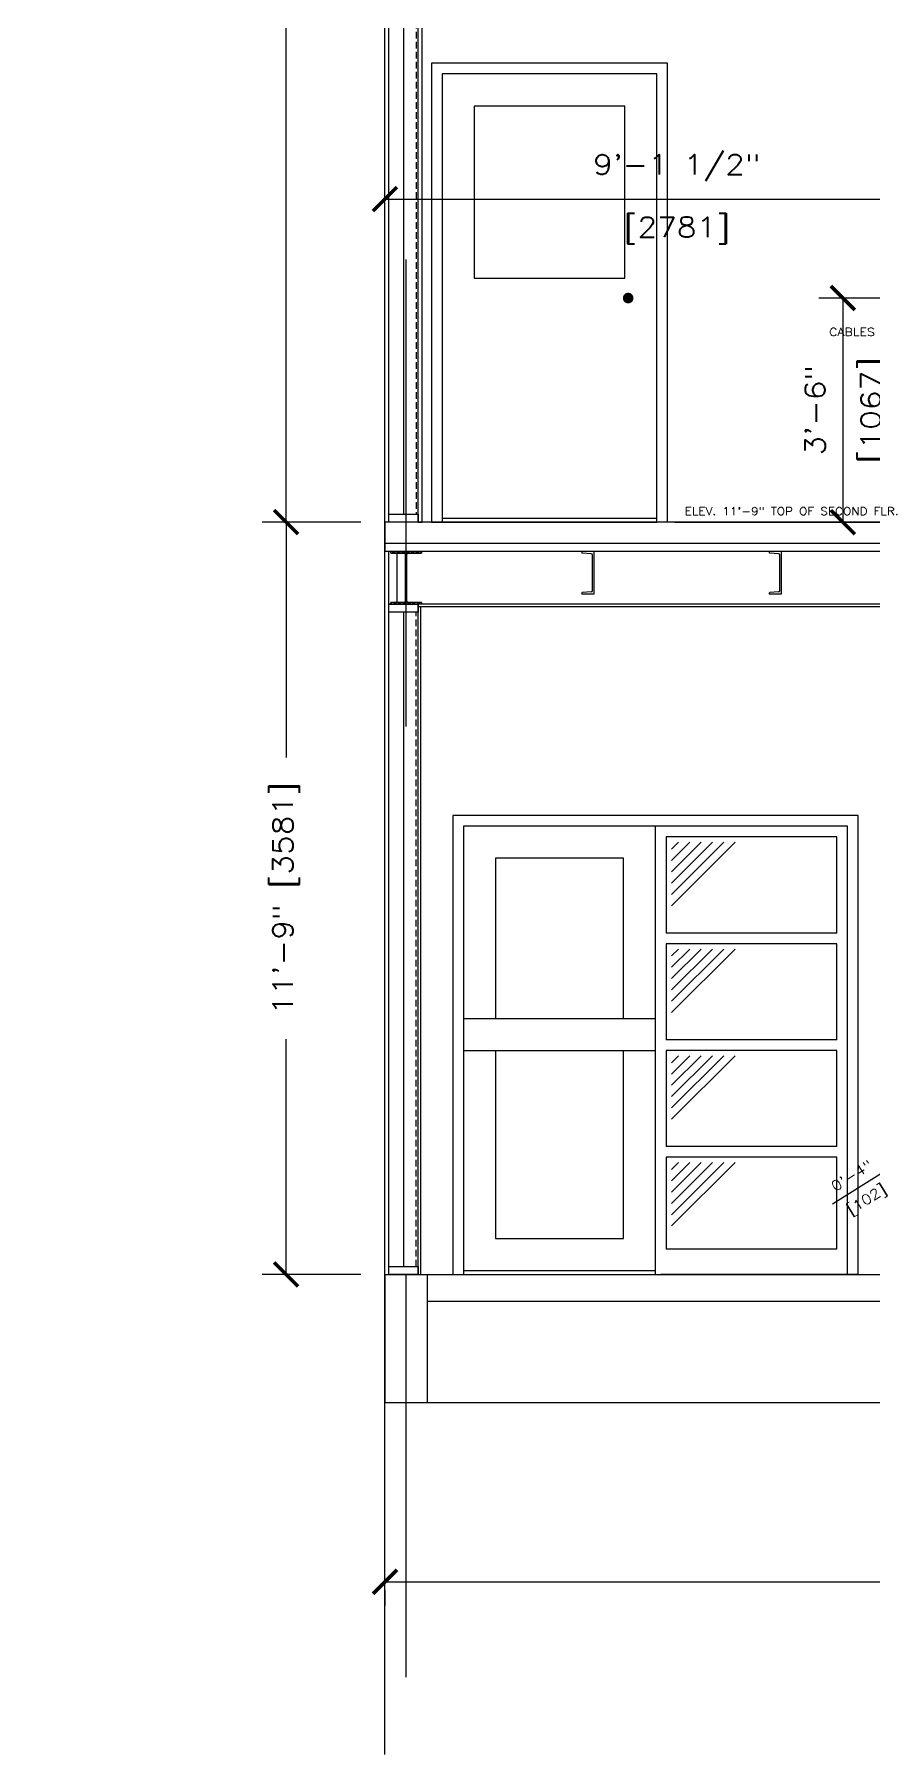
# Model space of a CAD drawing. Header units: inches. Extents: x -1254 to 5631, y 14 to 582.
# Drawn here: x 257 to 414.4, y 13.7 to 336.1 of the extents above; entities that cross this region are included whole.
import ezdxf
from ezdxf import colors
from ezdxf.entities.mleader import LeaderData, LeaderLine
from ezdxf.math import Vec2, Vec3

# ---------------------------------------------------------------- set-up
doc = ezdxf.new("R2010")
doc.units = ezdxf.units.IN
doc.header["$MEASUREMENT"] = 0
doc.linetypes.add('HIDDEN', pattern=[0.375, 0.25, -0.125])
for name, color, linetype in [('Arch_Detail_Door', 140, 'Continuous'), ('Arch_Section_Ceiling', 150, 'Continuous'), ('Arch_Section_Insul', 11, 'BATTING'), ('Arch_Section_VP', 71, 'HIDDEN'), ('Arch_Section_Wall', 131, 'Continuous'), ('Dim', 5, 'Continuous'), ('LAYER11A', 11, 'Continuous'), ('LAYER251A', 251, 'Continuous'), ('Mleader', 5, 'Continuous'), ('Struc_Section_Conc', 71, 'Continuous'), ('Struc_Section_Dim', 5, 'Continuous'), ('Struc_Section_Steel', 11, 'Continuous')]:
    doc.layers.add(name, color=color, linetype=linetype)
doc.styles.add('ROMANS', font='romans.shx', dxfattribs={"width": 1.15})
doc.linetypes.add('BATTING', pattern='A,0.0001,-0.1,[134,ltypeshp.shx,S=0.1,R=0,X=-0.1,Y=0],-0.2,[134,ltypeshp.shx,S=0.1,R=180,X=0.1,Y=0],-0.1', length=0.4001)
doc.dimstyles.new('ROMANS', dxfattribs={"dimscale": 0, "dimtxt": 0.078125, "dimasz": 0.09375, "dimexe": 0.09375, "dimexo": 0.09375, "dimgap": 0.0625, "dimtad": 0, "dimdec": 4, "dimzin": 1, "dimdsep": 46, "dimlunit": 4, "dimtxsty": 'ROMANS', "dimblk": 'ARCHTICK', "dimcen": 0.0625, "dimdle": 0.09375, "dimclrd": 256, "dimclre": 256, "dimclrt": 256, "dimadec": 0, "dimazin": 0, "dimtfac": 1, "dimtdec": 4, "dimtofl": 0, "dimtmove": 2, "dimatfit": 0, "dimfxl": 1, "dimtfillclr": 256, "dimfrac": 2, "dimtolj": 1, "dimtzin": 0, "dimarcsym": 0})
doc.dimstyles.new('ROMANS-beside', dxfattribs={"dimscale": 0, "dimtxt": 0.078125, "dimasz": 0.09375, "dimexe": 0.09375, "dimexo": 0.09375, "dimgap": 0.0625, "dimtad": 1, "dimdec": 4, "dimzin": 1, "dimdsep": 46, "dimlunit": 4, "dimtxsty": 'ROMANS', "dimblk": 'ARCHTICK', "dimcen": 0.0625, "dimdle": 0.09375, "dimclrd": 256, "dimclre": 256, "dimclrt": 256, "dimadec": 0, "dimazin": 0, "dimtfac": 1, "dimtdec": 4, "dimtofl": 0, "dimtmove": 0, "dimatfit": 0, "dimfxl": 1, "dimtfillclr": 256, "dimfrac": 2, "dimtolj": 1, "dimtzin": 0, "dimarcsym": 0})

# ---------------------------------------------------------------- blocks, each defined once
blk = doc.blocks.new('W250x33')
at = {"layer": 'Struc_Section_Steel', "ltscale": 2}
h = blk.add_hatch(dxfattribs=at)
h.set_pattern_fill('STEEL', color=251, scale=5, style=0)
h.set_pattern_definition([(45, (-104.86703, 26.1269), (-0.4419417, 0.4419417), []), (45, (-104.86703, 26.4394), (-0.4419417, 0.4419417), [])])
h.paths.add_polyline_path([(2.88, 9.56), (2.88, 9.88), (-2.87, 9.88), (-2.87, 9.56), (-0.37, 9.56, -0.414214), (-0.12, 9.31), (-0.12, 0.56, -0.414214), (-0.37, 0.31), (-2.87, 0.31), (-2.87, 0), (2.88, 0), (2.88, 0.31), (0.38, 0.31, -0.414214), (0.13, 0.56), (0.13, 9.31, -0.414214), (0.38, 9.56)])
at = {"layer": 'Struc_Section_Steel'}
for p, q in [((-2.87, 9.88), (2.88, 9.88)), ((-2.87, 9.56), (-2.87, 9.88)), ((2.88, 9.88), (2.88, 9.56)), ((-2.87, 9.56), (-0.37, 9.56)), ((-0.12, 0.56), (-0.12, 9.31)), ((0.13, 0.56), (0.13, 9.31)), ((0.38, 9.56), (2.88, 9.56)), ((-2.87, 0), (-2.87, 0.31)), ((-0.37, 0.31), (-2.87, 0.31)), ((2.88, 0), (-2.87, 0)), ((2.88, 0.31), (0.38, 0.31)), ((2.88, 0.31), (2.88, 0))]:
    blk.add_line(p, q, dxfattribs=at)
for centre, start, end in [((-0.37, 9.31), 0, 90), ((0.38, 9.31), 90, 180), ((-0.37, 0.56), 270, 0), ((0.38, 0.56), 180, 270)]:
    blk.add_arc(centre, 0.25, start, end, dxfattribs=at)
blk = doc.blocks.new('_ArchTick')
at = {"color": 0, "linetype": 'ByBlock', "const_width": 0.15}
blk.add_lwpolyline([(-0.5, -0.5), (0.5, 0.5)], dxfattribs=at)
blk = doc.blocks.new('*D20')
at = {"layer": 'DEFPOINTS', "color": 0, "transparency": 16777216}
for p in [(322.74, 49), (594.74, 49), (594.74, 46.08)]:
    blk.add_point(p, dxfattribs=at)
at = {"layer": 'Dim', "lineweight": -2, "transparency": 16777216}
for p, q in [((322.65, 46.08), (432.02, 46.08)), ((594.83, 46.08), (485.46, 46.08)), ((322.74, 44.5), (322.74, 41.58)), ((594.74, 44.5), (594.74, 41.58))]:
    blk.add_line(p, q, dxfattribs=at)
at = {"layer": 'Dim', "lineweight": -2, "transparency": 16777216, "xscale": 4.5, "yscale": 4.5, "zscale": 4.5, "rotation": 180}
blk.add_blockref('_ArchTick', (322.74, 46.08), dxfattribs=at)
at = {"layer": 'Dim', "lineweight": -2, "transparency": 16777216, "xscale": 4.5, "yscale": 4.5, "zscale": 4.5}
blk.add_blockref('_ArchTick', (594.74, 46.08), dxfattribs=at)
at = {"layer": 'Dim', "transparency": 16777216, "insert": (458.74, 46.08), "char_height": 3.75, "attachment_point": 5, "style": 'ROMANS'}
blk.add_mtext('\\A1;22\'-8" [6909]', dxfattribs=at)
blk = doc.blocks.new('*D24')
at = {"layer": 'DEFPOINTS', "color": 0, "transparency": 16777216}
for p in [(304.21, 244.69), (322.74, 244.69), (322.74, 103.69)]:
    blk.add_point(p, dxfattribs=at)
at = {"layer": 'Dim', "lineweight": -2, "transparency": 16777216}
for p, q in [((318.24, 244.69), (299.71, 244.69)), ((304.21, 244.78), (304.21, 200.6)), ((304.21, 103.59), (304.21, 147.78)), ((318.24, 103.69), (299.71, 103.69))]:
    blk.add_line(p, q, dxfattribs=at)
at = {"layer": 'Dim', "lineweight": -2, "transparency": 16777216, "xscale": 4.5, "yscale": 4.5, "zscale": 4.5}
for p, rotation in [((304.21, 244.69), 90), ((304.21, 103.69), 270)]:
    blk.add_blockref('_ArchTick', p, dxfattribs=dict(at, rotation=rotation))
at = {"layer": 'Dim', "transparency": 16777216, "insert": (304.21, 174.19), "char_height": 3.75, "attachment_point": 5, "rotation": 90, "style": 'ROMANS'}
blk.add_mtext('\\A1;11\'-9" [3581]', dxfattribs=at)
blk = doc.blocks.new('*D25')
at = {"layer": 'DEFPOINTS', "color": 0, "transparency": 16777216}
for p in [(304.21, 493.69), (322.74, 493.69), (304.21, 244.69)]:
    blk.add_point(p, dxfattribs=at)
at = {"layer": 'Dim', "lineweight": -2, "transparency": 16777216}
for p, q in [((318.24, 493.69), (299.71, 493.69)), ((304.21, 493.78), (304.21, 395.91)), ((304.21, 244.59), (304.21, 342.47))]:
    blk.add_line(p, q, dxfattribs=at)
at = {"layer": 'Dim', "lineweight": -2, "transparency": 16777216, "xscale": 4.5, "yscale": 4.5, "zscale": 4.5}
for p, rotation in [((304.21, 493.69), 90), ((304.21, 244.69), 270)]:
    blk.add_blockref('_ArchTick', p, dxfattribs=dict(at, rotation=rotation))
at = {"layer": 'Dim', "transparency": 16777216, "insert": (304.21, 369.19), "char_height": 3.75, "attachment_point": 5, "rotation": 90, "style": 'ROMANS'}
blk.add_mtext('\\A1;20\'-9" [6325]', dxfattribs=at)
blk = doc.blocks.new('*D26')
at = {"layer": 'DEFPOINTS', "color": 0, "transparency": 16777216}
for p in [(429.87, 286.69), (408.62, 244.69), (429.87, 244.69)]:
    blk.add_point(p, dxfattribs=at)
at = {"layer": 'Dim', "lineweight": -2, "transparency": 16777216}
for p, q in [((425.37, 286.69), (404.12, 286.69)), ((408.62, 286.78), (408.62, 244.59)), ((425.37, 244.69), (404.12, 244.69))]:
    blk.add_line(p, q, dxfattribs=at)
at = {"layer": 'Dim', "lineweight": -2, "transparency": 16777216, "xscale": 4.5, "yscale": 4.5, "zscale": 4.5}
for p, rotation in [((408.62, 286.69), 90), ((408.62, 244.69), 270)]:
    blk.add_blockref('_ArchTick', p, dxfattribs=dict(at, rotation=rotation))
at = {"layer": 'Dim', "transparency": 16777216, "char_height": 3.75, "attachment_point": 5, "rotation": 90, "style": 'ROMANS'}
for s, insert in [('\\A1;[1067]', (414.48, 265.69)), ('\\A1;3\'-6"', (403.39, 265.69))]:
    blk.add_mtext(s, dxfattribs=dict(at, insert=insert))
blk = doc.blocks.new('*D30')
at = {"layer": 'DEFPOINTS', "color": 0, "ltscale": 0.1, "transparency": 16777216}
for p in [(424.33, 126.83), (420.44, 125.51), (420.94, 124.7)]:
    blk.add_point(p, dxfattribs=at)
at = {"layer": 'Dim', "lineweight": -2, "ltscale": 0.1, "transparency": 16777216}
for p, q in [((423.14, 128.73), (422.64, 129.54)), ((419.75, 126.61), (419.25, 127.41)), ((423.83, 127.63), (425.74, 128.83)), ((420.44, 125.51), (406.69, 116.89))]:
    blk.add_line(p, q, dxfattribs=at)
at = {"layer": 'Dim', "lineweight": -2, "ltscale": 0.1, "transparency": 16777216, "xscale": 2.25, "yscale": 2.25, "zscale": 2.25}
for p, rotation in [((423.83, 127.63), 212.0740008753153), ((420.44, 125.51), 32.07400087531533)]:
    blk.add_blockref('_ArchTick', p, dxfattribs=dict(at, rotation=rotation))
at = {"layer": 'Dim', "ltscale": 0.1, "transparency": 16777216, "char_height": 1.875, "attachment_point": 5, "rotation": 32.074, "style": 'ROMANS'}
for s, insert in [('\\A1;0\'-4"', (410.27, 122.22)), ('\\A1;[102]', (413.21, 117.52))]:
    blk.add_mtext(s, dxfattribs=dict(at, insert=insert))
blk = doc.blocks.new('*D39')
at = {"layer": 'DEFPOINTS', "color": 0, "transparency": 16777216}
for p in [(432.21, 305.23), (432.21, 305.23), (322.74, 293.94)]:
    blk.add_point(p, dxfattribs=at)
at = {"layer": 'Dim', "lineweight": -2, "transparency": 16777216}
for p, q in [((322.74, 298.44), (322.74, 309.73)), ((322.65, 305.23), (432.3, 305.23))]:
    blk.add_line(p, q, dxfattribs=at)
at = {"layer": 'Dim', "lineweight": -2, "transparency": 16777216, "xscale": 4.5, "yscale": 4.5, "zscale": 4.5, "rotation": 180}
blk.add_blockref('_ArchTick', (322.74, 305.23), dxfattribs=at)
at = {"layer": 'Dim', "lineweight": -2, "transparency": 16777216, "xscale": 4.5, "yscale": 4.5, "zscale": 4.5}
blk.add_blockref('_ArchTick', (432.21, 305.23), dxfattribs=at)
at = {"layer": 'Dim', "transparency": 16777216, "char_height": 3.75, "attachment_point": 5, "style": 'ROMANS'}
for s, insert in [('\\A1;9\'-1 1/2"', (377.48, 311.09)), ('\\A1;[2781]', (377.48, 299.38))]:
    blk.add_mtext(s, dxfattribs=dict(at, insert=insert))

msp = doc.modelspace()

# ---------------------------------------------------------------- linework, layer by layer
at = {"layer": 'Arch_Detail_Door'}
for p, q in [((331.49124, 330.68852), (331.49124, 244.68852)), ((375.74124, 330.68852), (331.49124, 330.68852)), ((375.74124, 244.68852), (375.74124, 330.68852)), ((333.49124, 328.68852), (333.49124, 245.43852)), ((373.74124, 328.68852), (333.49124, 328.68852)), ((373.74124, 244.68852), (373.74124, 328.68852)), ((373.74124, 244.68852), (373.74124, 328.68852)), ((373.74124, 245.43852), (373.74124, 328.68852)), ((367.74124, 322.68852), (339.49124, 322.68852)), ((339.49124, 322.68852), (339.49124, 290.43852)), ((367.74124, 290.43852), (367.74124, 322.68852)), ((339.49124, 290.43852), (367.74124, 290.43852)), ((333.49124, 245.43852), (373.74124, 245.43852)), ((333.49124, 245.43852), (333.49124, 244.68852)), ((373.74124, 244.68852), (373.74124, 245.43852)), ((331.49124, 244.68852), (373.74124, 244.68852)), ((375.74124, 244.68852), (373.74124, 244.68852)), ((335.49124, 189.68852), (335.49124, 103.68852)), ((411.49124, 189.68852), (335.49124, 189.68852)), ((337.49124, 187.68852), (337.49124, 104.43852)), ((373.49124, 187.68852), (337.49124, 187.68852)), ((409.49124, 187.68852), (373.49124, 187.68852)), ((373.49124, 103.68852), (373.49124, 187.68852)), ((373.49124, 104.43852), (373.49124, 187.68852)), ((409.49124, 103.68852), (409.49124, 187.68852)), ((411.49124, 103.68852), (411.49124, 189.68852)), ((407.49124, 185.68852), (375.49124, 185.68852)), ((375.49124, 185.68852), (375.49124, 167.68852)), ((407.49124, 167.68852), (407.49124, 185.68852)), ((367.49124, 181.68852), (343.49124, 181.68852)), ((343.49124, 181.68852), (343.49124, 151.68852)), ((367.49124, 181.68852), (343.49124, 181.68852)), ((367.49124, 181.68852), (343.49124, 181.68852)), ((367.49124, 151.68852), (367.49124, 181.68852)), ((367.49124, 151.68852), (367.49124, 181.68852)), ((367.49124, 151.68852), (367.49124, 181.68852)), ((407.49124, 167.68852), (375.49124, 167.68852)), ((375.49124, 165.68852), (375.49124, 147.68852)), ((407.49124, 165.68852), (375.49124, 165.68852)), ((407.49124, 147.68852), (407.49124, 165.68852)), ((337.49124, 151.68852), (373.49124, 151.68852)), ((337.49124, 145.68852), (373.49124, 145.68852)), ((337.49124, 145.68852), (373.49124, 145.68852)), ((343.49124, 145.68852), (343.49124, 110.43852)), ((367.49124, 110.43852), (367.49124, 145.68852)), ((407.49124, 147.68852), (375.49124, 147.68852)), ((375.49124, 145.68852), (375.49124, 127.68852)), ((407.49124, 145.68852), (375.49124, 145.68852)), ((407.49124, 127.68852), (407.49124, 145.68852)), ((407.49124, 127.68852), (375.49124, 127.68852)), ((375.49124, 125.68852), (375.49124, 108.43852)), ((407.49124, 125.68852), (375.49124, 125.68852)), ((407.49124, 108.43852), (407.49124, 125.68852)), ((343.49124, 110.43852), (367.49124, 110.43852)), ((407.49124, 108.43852), (375.49124, 108.43852)), ((335.49124, 103.68852), (409.49124, 103.68852)), ((337.49124, 104.43852), (373.49124, 104.43852)), ((337.49124, 104.43852), (337.49124, 103.68852)), ((373.49124, 103.68852), (373.49124, 104.43852)), ((411.49124, 103.68852), (374.49124, 103.68852))]:
    msp.add_line(p, q, dxfattribs=at)
at = {"layer": 'Arch_Detail_Door', "const_width": 1}
msp.add_lwpolyline([(367.85449, 286.68852, 1), (368.85449, 286.68852, 1)], format="xyb", close=True, dxfattribs=at)
at = {"layer": 'Arch_Section_Ceiling'}
for p, q in [((323.49124, 244.68852), (322.74124, 244.68852)), ((328.99124, 244.68852), (329.74124, 244.68852)), ((432.21124, 229.31352), (323.49124, 229.31352)), ((432.21124, 228.81352), (328.99124, 228.81352))]:
    msp.add_line(p, q, dxfattribs=at)
at = {"layer": 'Arch_Section_Insul', "ltscale": 0.1}
for p, q in [((326.24124, 465.93852), (326.24124, 246.18852)), ((325.05374, 229.62602), (325.05374, 238.87602)), ((326.24124, 227.81352), (326.24124, 105.18852))]:
    msp.add_line(p, q, dxfattribs=at)
at = {"layer": 'Arch_Section_VP', "ltscale": 5}
for p, q in [((328.61624, 467.81352), (328.61624, 246.18852)), ((328.61624, 105.18852), (328.61624, 227.81352))]:
    msp.add_line(p, q, dxfattribs=at)
at = {"layer": 'Arch_Section_Wall'}
for p, q in [((322.74124, 103.68852), (322.74124, 467.43852)), ((323.49124, 244.68852), (323.49124, 467.43852)), ((328.99124, 244.68852), (328.99124, 467.43852)), ((329.74124, 244.68852), (329.74124, 467.43852)), ((323.49124, 239.18852), (322.74124, 239.18852)), ((323.49124, 103.68852), (323.49124, 239.18852)), ((328.99124, 103.68852), (328.99124, 229.31352)), ((329.49124, 103.68852), (329.49124, 228.81352))]:
    msp.add_line(p, q, dxfattribs=at)
for points in [[(328.99124, 244.68852), (323.49124, 244.68852), (323.49124, 246.18852), (328.99124, 246.18852)], [(328.99124, 227.81352), (323.49124, 227.81352), (323.49124, 229.31352), (328.99124, 229.31352)], [(328.99124, 103.68852), (323.49124, 103.68852), (323.49124, 105.18852), (328.99124, 105.18852)]]:
    msp.add_lwpolyline(points, close=True, dxfattribs=at)
at = {"layer": 'Dim', "ltscale": 0.2}
msp.add_line((377.087, 244.68852), (430.33624, 244.68852), dxfattribs=at)
at = {"layer": 'LAYER11A'}
for p, q in [((322.74124, 103.68852), (594.74124, 103.68852)), ((322.74124, 103.68852), (322.74124, 79.68852)), ((330.74124, 79.68852), (330.74124, 103.68852)), ((330.74124, 98.68852), (586.74124, 98.68852)), ((322.74124, 79.68852), (330.74124, 79.68852)), ((330.74124, 79.68852), (586.74124, 79.68852))]:
    msp.add_line(p, q, dxfattribs=at)
at = {"layer": 'LAYER251A'}
for p, q in [((376.49124, 172.78124), (388.39852, 184.68852)), ((376.49124, 174.90256), (386.2772, 184.68852)), ((376.49124, 177.02388), (384.15588, 184.68852)), ((376.49124, 179.1452), (382.03456, 184.68852)), ((376.49124, 181.26652), (379.91324, 184.68852)), ((376.49124, 183.38784), (377.79191, 184.68852)), ((376.49124, 152.78124), (388.39852, 164.68852)), ((376.49124, 154.90256), (386.2772, 164.68852)), ((376.49124, 157.02388), (384.15588, 164.68852)), ((376.49124, 159.1452), (382.03456, 164.68852)), ((376.49124, 161.26652), (379.91324, 164.68852)), ((376.49124, 163.38784), (377.79191, 164.68852)), ((376.49124, 132.78124), (388.39852, 144.68852)), ((376.49124, 134.90256), (386.2772, 144.68852)), ((376.49124, 137.02388), (384.15588, 144.68852)), ((376.49124, 139.1452), (382.03456, 144.68852)), ((376.49124, 141.26652), (379.91324, 144.68852)), ((376.49124, 143.38784), (377.79191, 144.68852)), ((376.49124, 112.78124), (388.39852, 124.68852)), ((376.49124, 114.90256), (386.2772, 124.68852)), ((376.49124, 117.02388), (384.15588, 124.68852)), ((376.49124, 119.1452), (382.03456, 124.68852)), ((376.49124, 121.26652), (379.91324, 124.68852)), ((376.49124, 123.38784), (377.79191, 124.68852))]:
    msp.add_line(p, q, dxfattribs=at)
at = {"layer": 'Struc_Section_Conc', "ltscale": 2}
for p, q in [((432.21124, 244.68852), (322.74124, 244.68852)), ((322.74124, 244.68852), (322.74124, 239.18852)), ((430.61624, 239.18852), (322.74124, 239.18852))]:
    msp.add_line(p, q, dxfattribs=at)
at = {"layer": 'Struc_Section_Conc', "ltscale": 20}
msp.add_line((432.21124, 240.68852), (322.74124, 240.68852), dxfattribs=at)
at = {"layer": 'Struc_Section_Dim', "ltscale": 2}
msp.add_line((322.74124, 13.71148), (322.74124, 293.94146), dxfattribs=at)
at = {"layer": 'Struc_Section_Dim', "ltscale": 10}
for p, q in [((326.73265, 206.38857), (326.73265, 293.94146)), ((326.74124, 28.23216), (326.74124, 103.68852))]:
    msp.add_line(p, q, dxfattribs=at)
at = {"layer": 'Struc_Section_Steel', "ltscale": 2}
for p, q in [((361.89218, 239.18852), (359.64218, 239.18852)), ((359.64218, 239.18852), (359.64218, 239.01555)), ((361.41397, 238.746), (359.75628, 238.89102)), ((361.89218, 239.18852), (361.89218, 231.18852)), ((397.05171, 239.18852), (394.80171, 239.18852)), ((394.80171, 239.18852), (394.80171, 239.01555)), ((396.5735, 238.746), (394.91581, 238.89102)), ((397.05171, 239.18852), (397.05171, 231.18852)), ((361.64218, 231.88009), (361.64218, 238.49695)), ((396.80171, 231.88009), (396.80171, 238.49695)), ((359.64218, 231.36149), (359.64218, 231.18852)), ((361.89218, 231.18852), (359.64218, 231.18852)), ((361.41397, 231.63104), (359.75628, 231.48601)), ((394.80171, 231.36149), (394.80171, 231.18852)), ((397.05171, 231.18852), (394.80171, 231.18852)), ((396.5735, 231.63104), (394.91581, 231.48601))]:
    msp.add_line(p, q, dxfattribs=at)
for centre, radius, start, end in [((359.76718, 239.01555), 0.125, 180, 265), ((361.39218, 238.49695), 0.25, 0, 85), ((394.92671, 239.01555), 0.125, 180, 265), ((396.55171, 238.49695), 0.25, 0, 85), ((359.76718, 231.36149), 0.125, 95, 180), ((361.39218, 231.88009), 0.25, 275, 0), ((394.92671, 231.36149), 0.125, 95, 180), ((396.55171, 231.88009), 0.25, 275, 0)]:
    msp.add_arc(centre, radius, start, end, dxfattribs=at)

# ---------------------------------------------------------------- block references
at = {"layer": 'Struc_Section_Steel'}
msp.add_blockref('W250x33', (326.73265, 229.31352), dxfattribs=at)

# ---------------------------------------------------------------- texts
at = {"layer": 'Dim', "ltscale": 0.1, "insert": (378.97363, 247.47201), "char_height": 1.44, "attachment_point": 1, "style": 'ROMANS'}
msp.add_mtext('ELEV. 11\'-9" TOP OF SECOND FLR.', dxfattribs=at)

# ---------------------------------------------------------------- dimensions: what is measured, and where the dimension line sits
at = {"layer": 'Dim'}
for base, p1, p2, dimstyle, override, picture, middle in [((304.21392, 493.68855), (304.21392, 244.68853), (322.74124, 493.68855), 'ROMANS', {"dimscale": 0, "dimtxt": 0.078125, "dimasz": 0.09375, "dimexe": 0.09375, "dimexo": 0.09375, "dimgap": 0.0625, "dimcen": 0.0625, "dimtix": 0, "dimtofl": 0, "dimtmove": 2, "dimatfit": 0}, '*D25', (304.21392, 369.18854)), ((408.62186, 244.68853), (429.86625, 286.68853), (429.86625, 244.68853), 'ROMANS-beside', {"dimscale": 0, "dimtxt": 0.078125, "dimasz": 0.09375, "dimexe": 0.09375, "dimexo": 0.09375, "dimgap": 0.0625, "dimpost": '\\X', "dimcen": 0.0625, "dimtix": 0, "dimtofl": 0, "dimtmove": 0, "dimatfit": 0}, '*D26', (408.62186, 265.68853)), ((304.21392, 244.68853), (322.74124, 103.68852), (322.74124, 244.68853), 'ROMANS', {"dimscale": 0, "dimtxt": 0.078125, "dimasz": 0.09375, "dimexe": 0.09375, "dimexo": 0.09375, "dimgap": 0.0625, "dimcen": 0.0625, "dimtix": 0, "dimtofl": 0, "dimtmove": 2, "dimatfit": 0}, '*D24', (304.21392, 174.18852))]:
    dim = msp.add_linear_dim(base=base, p1=p1, p2=p2, angle=90, dimstyle=dimstyle, override=override, dxfattribs=at)
    dim.commit()
    dim.dimension.update_dxf_attribs({"geometry": picture, "text_midpoint": middle})
for base, p1, p2, dimstyle, override, picture, middle in [((432.21124, 305.2324), (322.74124, 293.94146), (432.21124, 305.2324), 'ROMANS-beside', {"dimscale": 0, "dimtxt": 0.078125, "dimasz": 0.09375, "dimexe": 0.09375, "dimexo": 0.09375, "dimgap": 0.0625, "dimpost": '\\X', "dimcen": 0.0625, "dimtix": 0, "dimtofl": 0, "dimtmove": 0, "dimatfit": 0}, '*D39', (377.47624, 305.2324)), ((594.74124, 46.07771), (322.74124, 49.00431), (594.74124, 49.00431), 'ROMANS', {"dimscale": 0, "dimtxt": 0.078125, "dimasz": 0.09375, "dimexe": 0.09375, "dimexo": 0.09375, "dimgap": 0.0625, "dimcen": 0.0625, "dimtix": 0, "dimtofl": 0, "dimtmove": 2, "dimatfit": 0}, '*D20', (458.74124, 46.07771))]:
    dim = msp.add_linear_dim(base=base, p1=p1, p2=p2, dimstyle=dimstyle, override=override, dxfattribs=at)
    dim.commit()
    dim.dimension.update_dxf_attribs({"geometry": picture, "text_midpoint": middle})
at = {"layer": 'Dim', "ltscale": 0.1}
dim = msp.add_linear_dim(base=(420.44034, 125.50721), p1=(424.33312, 126.82808), p2=(420.94367, 124.70402), angle=32.0740009, dimstyle='ROMANS-beside', override={"dimscale": 0, "dimtxt": 0.078125, "dimasz": 0.09375, "dimexe": 0.09375, "dimexo": 0.09375, "dimgap": 0.0625, "dimpost": '\\X', "dimcen": 0.0625, "dimtix": 0, "dimtofl": 0, "dimtmove": 0, "dimatfit": 0}, dxfattribs=at)
dim.commit()
dim.dimension.update_dxf_attribs({"geometry": '*D30', "text_midpoint": (411.6584, 120.00387)})

# ---------------------------------------------------------------- leaders
at = {"layer": 'Mleader'}
ml = msp.add_multileader_mtext('Standard', dxfattribs=at)
ml.set_content('\\A1;{\\W1.15;OUTSIDE FACE OF\\PGRADE BEAM BELOW}', color=256, style='ROMANS')
ml.set_leader_properties()
ml.build(insert=Vec2(0, 0))
ml.multileader.update_dxf_attribs({"dogleg_length": 0.36, "arrow_head_size": 9, "scale": 48})
ctx = ml.context
ctx.base_point, ctx.scale, ctx.char_height, ctx.arrow_head_size, ctx.landing_gap_size, ctx.plane_origin = Vec3(-58.03424, 303.4712), 48, 3, 9, 4.32, Vec3(-32.49319, 305.2712)
ctx.left_attachment, ctx.right_attachment, ctx.attachment_type = 0, 0, 1
notes = []
notes.append((ctx, [(0, (1, 1, 0), (17.4876, 303.4712), (-1, 0), 13.98184, [(0, [(36.74186, 303.4712)], 0, [])])]))
ctx.mtext.insert, ctx.mtext.width, ctx.mtext.defined_height, ctx.mtext.flow_direction = Vec3(-53.71424, 305.2712), 55.3423282, 8.91034, 5
ml = msp.add_multileader_mtext('Standard', dxfattribs=at)
ml.set_content('\\A1;{\\W1.15;OUTSIDE FACE OF\\PGRADE BEAM BELOW}', color=256, style='ROMANS')
ml.set_leader_properties()
ml.build(insert=Vec2(0, 0))
ml.multileader.update_dxf_attribs({"dogleg_length": 0.36, "arrow_head_size": 9, "scale": 48})
ctx = ml.context
ctx.base_point, ctx.scale, ctx.char_height, ctx.arrow_head_size, ctx.landing_gap_size, ctx.plane_origin, ctx.plane_x_axis = Vec3(239.51795, 303.4712), 48, 3, 9, 4.32, Vec3(213.9769, 305.2712), Vec3(-1, 0)
ctx.left_attachment, ctx.right_attachment, ctx.attachment_type = 0, 0, 1
notes.append((ctx, [(0, (1, 1, 0), (163.99611, 303.4712), (1, 0), 13.98184, [(0, [(144.74186, 303.4712)], 0, [])])]))
ctx.mtext.insert, ctx.mtext.width, ctx.mtext.defined_height, ctx.mtext.flow_direction = Vec3(182.29795, 305.2712), 55.3423282, 8.91034, 5
ml = msp.add_multileader_mtext('Standard', dxfattribs=at)
ml.set_content('CABLES', color=256, style='ROMANS')
ml.set_leader_properties()
ml.build(insert=Vec2(0, 0))
ml.multileader.update_dxf_attribs({"dogleg_length": 0.36, "arrow_head_size": 4.5, "scale": 24})
ctx = ml.context
ctx.base_point, ctx.scale, ctx.char_height, ctx.arrow_head_size, ctx.landing_gap_size, ctx.plane_origin = Vec3(403.88279, 280.18784), 24, 1.5, 4.5, 2.16, Vec3(403.84644, 281.08784)
ctx.left_attachment, ctx.right_attachment, ctx.attachment_type = 0, 0, 1
notes.append((ctx, [(0, (1, 1, 0), (422.12144, 280.18784), (-1, 0), 4.88294, [(0, [(430.22444, 273.63288)], 0, [])])]))
ctx.mtext.insert, ctx.mtext.width, ctx.mtext.defined_height, ctx.mtext.flow_direction = Vec3(406.04279, 281.08784), 9.2808102, 2.73266, 5
ml = msp.add_multileader_mtext('Standard', dxfattribs=at)
ml.set_content('\\A1;{\\W1.15;W250}', color=256, style='ROMANS')
ml.set_leader_properties()
ml.build(insert=Vec2(0, 0))
ml.multileader.update_dxf_attribs({"dogleg_length": 0.36, "arrow_head_size": 9, "scale": 48})
ctx = ml.context
ctx.base_point, ctx.scale, ctx.char_height, ctx.arrow_head_size, ctx.landing_gap_size, ctx.plane_origin = Vec3(-16.11281, 231.12602), 48, 3, 9, 4.32, Vec3(-30.49319, 232.92602)
ctx.left_attachment, ctx.right_attachment, ctx.attachment_type = 0, 0, 1
notes.append((ctx, [(0, (1, 1, 0), (19.4876, 231.12602), (-1, 0), 13.98184, [(0, [(38.74186, 231.12602)], 0, [])])]))
ctx.mtext.insert, ctx.mtext.width, ctx.mtext.defined_height, ctx.mtext.flow_direction = Vec3(-11.79281, 232.92602), 55.3423282, 8.91034, 5
ml = msp.add_multileader_mtext('Standard', dxfattribs=at)
ml.set_content('W410', color=256, style='ROMANS')
ml.set_leader_properties()
ml.build(insert=Vec2(0, 0))
ml.multileader.update_dxf_attribs({"dogleg_length": 0.36, "arrow_head_size": 9, "scale": 48})
ctx = ml.context
ctx.base_point, ctx.scale, ctx.char_height, ctx.arrow_head_size, ctx.landing_gap_size, ctx.plane_origin = Vec3(184.17442, 208.13586), 48, 3, 9, 4.32, Vec3(187.89139, 202.35499)
ctx.left_attachment, ctx.right_attachment, ctx.attachment_type = 0, 0, 1
notes.append((ctx, [(0, (1, 1, 0), (166.89442, 208.13586), (1, 0), 17.28, [(0, [(159.49186, 224.81352)], 0, [])])]))
ctx.mtext.insert, ctx.mtext.width, ctx.mtext.defined_height, ctx.mtext.flow_direction = Vec3(188.49442, 208.13586), 30.4980626, 13.66389, 5
ml = msp.add_multileader_mtext('Standard', dxfattribs=at)
ml.set_content('W310{\\A1;\\W1.15;\\C256;x39}', color=256, style='ROMANS')
ml.set_leader_properties()
ml.build(insert=Vec2(0, 0))
ml.multileader.update_dxf_attribs({"dogleg_length": 0.36, "arrow_head_size": 9, "scale": 48})
ctx = ml.context
ctx.base_point, ctx.scale, ctx.char_height, ctx.arrow_head_size, ctx.landing_gap_size, ctx.plane_origin = Vec3(1108.51157, 188.629), 48, 3, 9, 4.32, Vec3(1135.74598, 198.53494)
ctx.left_attachment, ctx.right_attachment, ctx.text_align_type, ctx.attachment_type = 0, 0, 2, 1
notes.append((ctx, [(0, (1, 1, 0), (1156.61014, 188.629), (-1, 0), 17.28, [(0, [(1173.95785, 220.37468)], 0, [])])]))
ctx.mtext.insert, ctx.mtext.width, ctx.mtext.defined_height, ctx.mtext.alignment, ctx.mtext.flow_direction = Vec3(1135.01014, 188.629), 28.0825354, 5.94356, 3, 5
ml = msp.add_multileader_mtext('Standard', dxfattribs=at)
ml.set_content('350 OWSJ', color=256, style='ROMANS')
ml.set_leader_properties()
ml.build(insert=Vec2(0, 0))
ml.multileader.update_dxf_attribs({"dogleg_length": 0.36, "arrow_head_size": 9, "scale": 48})
ctx = ml.context
ctx.base_point, ctx.scale, ctx.char_height, ctx.arrow_head_size, ctx.landing_gap_size, ctx.plane_origin = Vec3(1069.17926, 200.07293), 48, 3, 9, 4.32, Vec3(1086.80641, 201.87293)
ctx.left_attachment, ctx.right_attachment, ctx.text_align_type, ctx.attachment_type = 0, 0, 2, 1
notes.append((ctx, [(0, (1, 1, 0), (1120.72784, 200.07293), (-1, 0), 17.28, [(0, [(1128.95785, 216.24968)], 0, [])])]))
ctx.mtext.insert, ctx.mtext.width, ctx.mtext.defined_height, ctx.mtext.alignment, ctx.mtext.flow_direction = Vec3(1099.12784, 200.07293), 31.4150322, 6.19686, 3, 5
ml = msp.add_multileader_mtext('Standard', dxfattribs=at)
ml.set_content('C250', color=256, style='ROMANS')
ml.set_leader_properties()
ml.build(insert=Vec2(0, 0))
ml.multileader.update_dxf_attribs({"dogleg_length": 0.36, "arrow_head_size": 9, "scale": 48})
ctx = ml.context
ctx.base_point, ctx.scale, ctx.char_height, ctx.arrow_head_size, ctx.landing_gap_size, ctx.plane_origin = Vec3(183.01226, 176.40808), 48, 3, 9, 4.32, Vec3(187.33226, 178.20808)
ctx.left_attachment, ctx.right_attachment, ctx.attachment_type = 0, 0, 1
notes.append((ctx, [(0, (1, 1, 0), (165.73226, 176.40808), (1, 0), 17.28, [(0, [(149.80369, 160.47951)], 0, [])])]))
ctx.mtext.insert, ctx.mtext.width, ctx.mtext.defined_height, ctx.mtext.flow_direction = Vec3(187.33226, 178.20808), 31.6041847, 9.65143, 5
for ctx, leaders in notes:
    for number, flags, end, landing, length, lines in leaders:
        leader = LeaderData()
        leader.index, (leader.has_last_leader_line, leader.has_dogleg_vector, leader.attachment_direction) = number, flags
        leader.last_leader_point, leader.dogleg_vector, leader.dogleg_length = Vec3(end), Vec3(landing), length
        for number, points, colour, breaks in lines:
            line = LeaderLine()
            line.index, line.vertices, line.color, line.breaks = number, Vec3.list(points), colors.encode_raw_color(colour), breaks
            leader.lines.append(line)
        ctx.leaders.append(leader)

doc.saveas('drawing.dxf')
